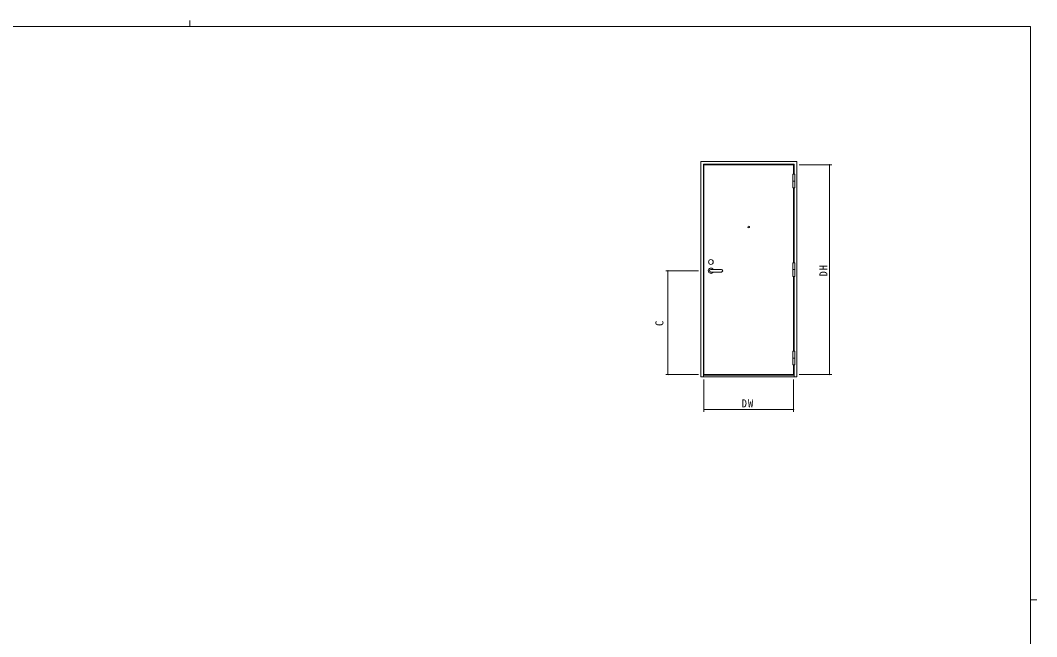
# Model space of a CAD drawing. Units: millimetres on the paper. Extents: x -420 to 373, y -297 to 267.
# Drawn here: x -110.3 to 355.1, y -14.9 to 267.2 of the extents above; entities that cross this region are included whole.
import ezdxf
from ezdxf.enums import TextEntityAlignment as Align

# ---------------------------------------------------------------- set-up
doc = ezdxf.new("R2010")
doc.units = ezdxf.units.MM
for name, color, linetype, lineweight in [('0-1_USER1', 7, 'Continuous', 9), ('0-6_YKK_13', 4, 'Continuous', 9), ('0-7_YKK_D', 6, 'Continuous', 9)]:
    doc.layers.add(name, color=color, linetype=linetype, lineweight=lineweight)
doc.styles.add('ＭＳ ゴシック', font='')
doc.styles.get('ＭＳ ゴシック').set_extended_font_data('MS Gothic')

msp = doc.modelspace()

# ---------------------------------------------------------------- linework, layer by layer
at = {"layer": '0-1_USER1'}
for p, q in [((-32.686, 267.2), (-32.686, 264.4)), ((352.3, 264.4), (-417.7, 264.4)), ((352.3, 264.4), (352.3, -260.6)), ((352.3, 1.9), (355.1, 1.9))]:
    msp.add_line(p, q, dxfattribs=at)
at = {"layer": '0-6_YKK_13'}
for p, q in [((201.261, 104.045), (201.261, 202.545)), ((201.261, 202.545), (245.261, 202.545)), ((202.511, 104.795), (202.511, 201.295)), ((202.511, 201.295), (244.011, 201.295)), ((202.711, 201.095), (202.711, 105.095)), ((243.811, 201.095), (202.711, 201.095)), ((243.811, 196.72), (243.811, 201.095)), ((244.011, 201.295), (244.011, 196.72)), ((245.261, 202.545), (245.261, 104.045)), ((243.436, 196.72), (244.386, 196.72)), ((243.436, 196.72), (243.436, 190.47)), ((244.386, 196.72), (244.386, 190.47)), ((243.436, 193.595), (244.386, 193.595)), ((243.436, 190.47), (244.386, 190.47)), ((243.811, 156.22), (243.811, 190.47)), ((244.011, 190.47), (244.011, 156.22)), ((243.436, 156.22), (244.386, 156.22)), ((243.436, 156.22), (243.436, 149.97)), ((244.386, 156.22), (244.386, 149.97)), ((210.711, 153.195), (205.911, 153.195)), ((205.911, 151.995), (210.711, 151.995)), ((243.436, 153.095), (244.386, 153.095)), ((243.436, 149.97), (244.386, 149.97)), ((243.811, 115.72), (243.811, 149.92)), ((244.011, 149.92), (244.011, 115.72)), ((243.436, 109.47), (243.436, 115.72)), ((243.436, 115.72), (244.386, 115.72)), ((243.436, 112.595), (244.386, 112.595)), ((244.386, 109.47), (244.386, 115.72)), ((243.436, 109.47), (244.386, 109.47)), ((243.811, 105.095), (243.811, 109.47)), ((244.011, 109.47), (244.011, 104.795)), ((245.261, 104.045), (201.261, 104.045)), ((202.511, 104.795), (202.511, 104.045)), ((244.011, 104.795), (202.511, 104.795)), ((202.711, 105.095), (243.811, 105.095)), ((244.011, 104.795), (244.011, 104.045))]:
    msp.add_line(p, q, dxfattribs=at)
for centre, radius in [((223.261, 172.595), 0.375), ((205.911, 156.595), 1.1), ((205.911, 156.595), 1.1)]:
    msp.add_circle(centre, radius, dxfattribs=at)
for centre, radius, start, end in [((205.911, 152.595), 1.225, 29.32719, 330.67287), ((205.911, 152.595), 0.6, 90, 270), ((205.911, 152.595), 0.6, 90, 270), ((210.711, 152.595), 0.6, 270, 90)]:
    msp.add_arc(centre, radius, start, end, dxfattribs=at)
at = {"layer": '0-7_YKK_D'}
for p, q in [((246.261, 201.095), (261.261, 201.095)), ((260.261, 201.095), (260.261, 105.095)), ((200.261, 152.595), (185.261, 152.595)), ((186.261, 152.595), (186.261, 105.095)), ((200.261, 105.095), (185.261, 105.095)), ((202.711, 102.795), (202.711, 88.045)), ((243.811, 102.795), (243.811, 88.045)), ((246.261, 105.095), (261.261, 105.095)), ((202.711, 89.045), (243.811, 89.045))]:
    msp.add_line(p, q, dxfattribs=at)
for centre, start, end in [((260.261, 201.095), 90, 270), ((260.261, 201.095), 270, 90), ((186.261, 152.595), 90, 270), ((186.261, 152.595), 270, 90), ((186.261, 105.095), 90, 270), ((186.261, 105.095), 270, 90), ((260.261, 105.095), 90, 270), ((260.261, 105.095), 270, 90), ((202.711, 89.045), 0, 180), ((202.711, 89.045), 180, 0), ((243.811, 89.045), 0, 180), ((243.811, 89.045), 180, 0)]:
    msp.add_arc(centre, 0.106, start, end, dxfattribs=at)

# ---------------------------------------------------------------- texts
at = {"layer": '0-7_YKK_D', "color": 3, "style": 'ＭＳ ゴシック'}
msp.add_text('C', height=3.666, rotation=90, dxfattribs=at).set_placement((185.261, 127.261), align=Align.BOTTOM_LEFT)
at = {"layer": '0-7_YKK_D', "color": 3, "insert": (259.261, 149.988), "char_height": 3.666, "attachment_point": 7, "rotation": 90, "style": 'ＭＳ ゴシック'}
msp.add_mtext('\\T1.21;\\W0.95;DH', dxfattribs=at)
at = {"layer": '0-7_YKK_D', "color": 3, "insert": (220.044, 90.045), "char_height": 3.666, "attachment_point": 7, "style": 'ＭＳ ゴシック'}
msp.add_mtext('\\T1.21;\\W0.95;DW', dxfattribs=at)

doc.saveas('drawing.dxf')
